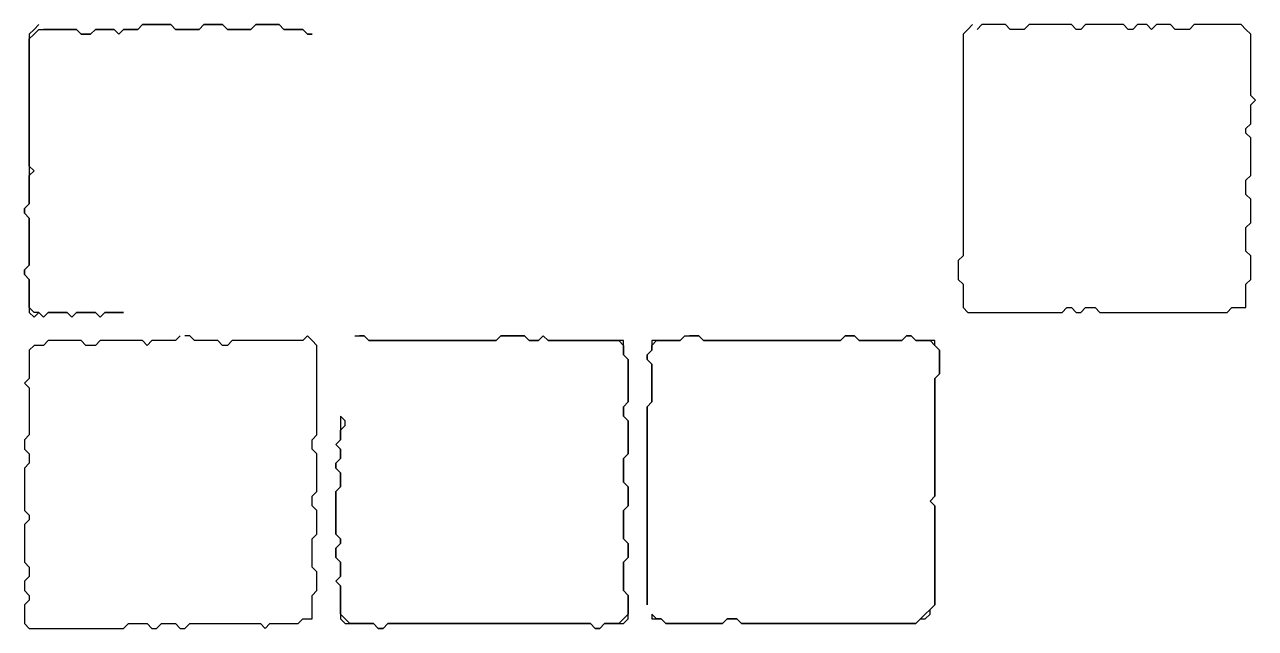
# Model space of a CAD drawing. Header units: metres. Extents: x 0 to 600, y 0 to 400.
# Drawn here: x 219.2 to 258.04, y 152.08 to 171.13 of the extents above; entities that cross this region are included whole.
import ezdxf

# ---------------------------------------------------------------- set-up
doc = ezdxf.new("R2010")
doc.units = ezdxf.units.M

msp = doc.modelspace()

# ---------------------------------------------------------------- linework, layer by layer
for points in [[(219.643, 171.131), (219.494, 170.982), (219.345, 170.833), (219.345, 170.685), (219.345, 170.536), (219.345, 170.387), (219.345, 170.238), (219.345, 170.089), (219.345, 169.94), (219.345, 169.792), (219.345, 169.643), (219.345, 169.494), (219.345, 169.345), (219.345, 169.196), (219.345, 169.048), (219.345, 168.899), (219.345, 168.75), (219.345, 168.601), (219.345, 168.452), (219.345, 168.304), (219.345, 168.155), (219.345, 168.006), (219.345, 167.857), (219.345, 167.708), (219.345, 167.56), (219.345, 167.411), (219.345, 167.262), (219.345, 167.113), (219.345, 166.964), (219.345, 166.815), (219.345, 166.667), (219.345, 166.518), (219.345, 166.369), (219.345, 166.22), (219.345, 166.071), (219.345, 165.923), (219.345, 165.774), (219.345, 165.625), (219.345, 165.476), (219.196, 165.327), (219.196, 165.179), (219.345, 165.03), (219.345, 164.881), (219.345, 164.732), (219.345, 164.583), (219.345, 164.435), (219.345, 164.286), (219.345, 164.137), (219.345, 163.988), (219.345, 163.839), (219.345, 163.69), (219.345, 163.542), (219.196, 163.393), (219.196, 163.244), (219.345, 163.095), (219.345, 162.946), (219.345, 162.798), (219.345, 162.649), (219.345, 162.5), (219.345, 162.351), (219.345, 162.202), (219.345, 162.054), (219.494, 161.905), (219.643, 162.054), (219.792, 161.905), (219.94, 162.054), (220.089, 162.054), (220.238, 162.054), (220.387, 162.054), (220.536, 162.054), (220.685, 161.905), (220.833, 162.054), (220.982, 162.054), (221.131, 162.054), (221.28, 162.054), (221.429, 162.054), (221.577, 161.905), (221.726, 162.054), (221.875, 162.054), (222.024, 162.054), (222.173, 162.054), (222.321, 162.054), (222.173, 162.054), (222.024, 162.054), (221.875, 162.054), (221.726, 162.054), (221.577, 161.905), (221.429, 162.054), (221.28, 162.054), (221.131, 162.054), (220.982, 162.054), (220.833, 162.054), (220.685, 161.905), (220.536, 162.054), (220.387, 162.054), (220.238, 162.054), (220.089, 162.054), (219.94, 162.054), (219.792, 161.905), (219.643, 162.054), (219.494, 162.054), (219.345, 162.202), (219.345, 162.351), (219.345, 162.5), (219.345, 162.649), (219.345, 162.798), (219.345, 162.946), (219.345, 163.095), (219.196, 163.244), (219.196, 163.393), (219.345, 163.542), (219.345, 163.69), (219.345, 163.839), (219.345, 163.988), (219.345, 164.137), (219.345, 164.286), (219.345, 164.435), (219.345, 164.583), (219.345, 164.732), (219.345, 164.881), (219.345, 165.03), (219.196, 165.179), (219.196, 165.327), (219.345, 165.476), (219.345, 165.625), (219.345, 165.774), (219.345, 165.923), (219.345, 166.071), (219.345, 166.22), (219.345, 166.369), (219.494, 166.518), (219.345, 166.667), (219.345, 166.815), (219.345, 166.964), (219.345, 167.113), (219.345, 167.262), (219.345, 167.411), (219.345, 167.56), (219.345, 167.708), (219.345, 167.857), (219.345, 168.006), (219.345, 168.155), (219.345, 168.304), (219.345, 168.452), (219.345, 168.601), (219.345, 168.75), (219.345, 168.899), (219.345, 169.048), (219.345, 169.196), (219.345, 169.345), (219.345, 169.494), (219.345, 169.643), (219.345, 169.792), (219.345, 169.94), (219.345, 170.089), (219.345, 170.238), (219.345, 170.387), (219.345, 170.536), (219.345, 170.685), (219.494, 170.833), (219.643, 170.982), (219.792, 170.982), (219.94, 170.982), (220.089, 170.982), (220.238, 170.982), (220.387, 170.982), (220.536, 170.982), (220.685, 170.982), (220.833, 170.982), (220.982, 170.833), (221.131, 170.833), (221.28, 170.833), (221.429, 170.982), (221.577, 170.982), (221.726, 170.982), (221.875, 170.982), (222.024, 170.982), (222.173, 170.833), (222.321, 170.982), (222.47, 170.982), (222.619, 170.982), (222.768, 170.982), (222.917, 171.131), (223.065, 171.131), (223.214, 171.131), (223.363, 171.131), (223.512, 171.131), (223.661, 171.131), (223.81, 171.131), (223.958, 170.982), (224.107, 170.982), (224.256, 170.982), (224.405, 170.982), (224.554, 170.982), (224.702, 170.982), (224.851, 171.131), (225, 171.131), (225.149, 171.131), (225.298, 171.131), (225.446, 171.131), (225.595, 170.982), (225.744, 170.982), (225.893, 170.982), (226.042, 170.982), (226.19, 170.982), (226.339, 170.982), (226.488, 171.131), (226.637, 171.131), (226.786, 171.131), (226.935, 171.131), (227.083, 171.131), (227.232, 171.131), (227.381, 170.982), (227.53, 170.982), (227.679, 170.982), (227.827, 170.982), (227.976, 170.982), (228.125, 170.833), (228.274, 170.833), (228.125, 170.833), (227.976, 170.982), (227.827, 170.982), (227.679, 170.982), (227.53, 170.982), (227.381, 170.982), (227.232, 171.131), (227.083, 171.131), (226.935, 171.131), (226.786, 171.131), (226.637, 171.131), (226.488, 171.131), (226.339, 170.982), (226.19, 170.982), (226.042, 170.982), (225.893, 170.982), (225.744, 170.982), (225.595, 170.982), (225.446, 171.131), (225.298, 171.131), (225.149, 171.131), (225, 171.131), (224.851, 171.131), (224.702, 170.982), (224.554, 170.982), (224.405, 170.982), (224.256, 170.982), (224.107, 170.982), (223.958, 170.982), (223.81, 171.131), (223.661, 171.131), (223.512, 171.131), (223.363, 171.131), (223.214, 171.131), (223.065, 171.131), (222.917, 171.131), (222.768, 170.982), (222.619, 170.982), (222.47, 170.982), (222.321, 170.982), (222.173, 170.833), (222.024, 170.982), (221.875, 170.982), (221.726, 170.982), (221.577, 170.982), (221.429, 170.982), (221.28, 170.833), (221.131, 170.833), (220.982, 170.833), (220.833, 170.982), (220.685, 170.982), (220.536, 170.982), (220.387, 170.982), (220.238, 170.982), (220.089, 170.982), (219.94, 170.982), (219.792, 170.982)], [(249.107, 171.131), (248.958, 170.982), (248.81, 170.833), (248.81, 170.685), (248.81, 170.536), (248.81, 170.387), (248.81, 170.238), (248.81, 170.089), (248.81, 169.94), (248.81, 169.792), (248.81, 169.643), (248.81, 169.494), (248.81, 169.345), (248.81, 169.196), (248.81, 169.048), (248.81, 168.899), (248.81, 168.75), (248.81, 168.601), (248.81, 168.452), (248.81, 168.304), (248.81, 168.155), (248.81, 168.006), (248.81, 167.857), (248.81, 167.708), (248.81, 167.56), (248.81, 167.411), (248.81, 167.262), (248.81, 167.113), (248.81, 166.964), (248.81, 166.815), (248.81, 166.667), (248.81, 166.518), (248.81, 166.369), (248.81, 166.22), (248.81, 166.071), (248.81, 165.923), (248.81, 165.774), (248.81, 165.625), (248.81, 165.476), (248.81, 165.327), (248.81, 165.179), (248.81, 165.03), (248.81, 164.881), (248.81, 164.732), (248.81, 164.583), (248.81, 164.435), (248.81, 164.286), (248.81, 164.137), (248.81, 163.988), (248.81, 163.839), (248.661, 163.69), (248.661, 163.542), (248.661, 163.393), (248.661, 163.244), (248.661, 163.095), (248.81, 162.946), (248.81, 162.798), (248.81, 162.649), (248.81, 162.5), (248.81, 162.351), (248.81, 162.202), (248.958, 162.054), (249.107, 162.054), (249.256, 162.054), (249.405, 162.054), (249.554, 162.054), (249.702, 162.054), (249.851, 162.054), (250, 162.054), (250.149, 162.054), (250.298, 162.054), (250.446, 162.054), (250.595, 162.054), (250.744, 162.054), (250.893, 162.054), (251.042, 162.054), (251.19, 162.054), (251.339, 162.054), (251.488, 162.054), (251.637, 162.054), (251.786, 162.054), (251.935, 162.054), (252.083, 162.202), (252.232, 162.202), (252.381, 162.054), (252.53, 162.054), (252.679, 162.202), (252.827, 162.202), (252.976, 162.202), (253.125, 162.054), (253.274, 162.054), (253.423, 162.054), (253.571, 162.054), (253.72, 162.054), (253.869, 162.054), (254.018, 162.054), (254.167, 162.054), (254.315, 162.054), (254.464, 162.054), (254.613, 162.054), (254.762, 162.054), (254.911, 162.054), (255.06, 162.054), (255.208, 162.054), (255.357, 162.054), (255.506, 162.054), (255.655, 162.054), (255.804, 162.054), (255.952, 162.054), (256.101, 162.054), (256.25, 162.054), (256.399, 162.054), (256.548, 162.054), (256.696, 162.054), (256.845, 162.054), (256.994, 162.054), (257.143, 162.054), (257.292, 162.202), (257.44, 162.202), (257.589, 162.202), (257.738, 162.202), (257.738, 162.351), (257.738, 162.5), (257.738, 162.649), (257.738, 162.798), (257.738, 162.946), (257.887, 163.095), (257.887, 163.244), (257.887, 163.393), (257.887, 163.542), (257.887, 163.69), (257.887, 163.839), (257.738, 163.988), (257.738, 164.137), (257.738, 164.286), (257.738, 164.435), (257.738, 164.583), (257.738, 164.732), (257.887, 164.881), (257.887, 165.03), (257.887, 165.179), (257.887, 165.327), (257.887, 165.476), (257.887, 165.625), (257.738, 165.774), (257.738, 165.923), (257.738, 166.071), (257.738, 166.22), (257.887, 166.369), (257.887, 166.518), (257.887, 166.667), (257.887, 166.815), (257.887, 166.964), (257.887, 167.113), (257.887, 167.262), (257.887, 167.411), (257.887, 167.56), (257.738, 167.708), (257.738, 167.857), (257.887, 168.006), (257.887, 168.155), (257.887, 168.304), (257.887, 168.452), (257.887, 168.601), (258.036, 168.75), (257.887, 168.899), (257.887, 169.048), (257.887, 169.196), (257.887, 169.345), (257.887, 169.494), (257.887, 169.643), (257.887, 169.792), (257.887, 169.94), (257.887, 170.089), (257.887, 170.238), (257.887, 170.387), (257.887, 170.536), (257.887, 170.685), (257.887, 170.833), (257.738, 170.982), (257.589, 171.131), (257.44, 171.131), (257.292, 171.131), (257.143, 171.131), (256.994, 171.131), (256.845, 171.131), (256.696, 171.131), (256.548, 171.131), (256.399, 171.131), (256.25, 171.131), (256.101, 171.131), (255.952, 170.982), (255.804, 170.982), (255.655, 170.982), (255.506, 170.982), (255.357, 171.131), (255.208, 171.131), (255.06, 171.131), (254.911, 171.131), (254.762, 170.982), (254.613, 171.131), (254.464, 171.131), (254.315, 171.131), (254.167, 170.982), (254.018, 170.982), (253.869, 171.131), (253.72, 171.131), (253.571, 171.131), (253.423, 171.131), (253.274, 171.131), (253.125, 171.131), (252.976, 171.131), (252.827, 171.131), (252.679, 171.131), (252.53, 170.982), (252.381, 170.982), (252.232, 171.131), (252.083, 171.131), (251.935, 171.131), (251.786, 171.131), (251.637, 171.131), (251.488, 171.131), (251.339, 171.131), (251.19, 171.131), (251.042, 171.131), (250.893, 171.131), (250.744, 170.982), (250.595, 170.982), (250.446, 170.982), (250.298, 170.982), (250.149, 171.131), (250, 171.131), (249.851, 171.131), (249.702, 171.131), (249.554, 171.131), (249.405, 171.131), (249.256, 170.982)], [(224.107, 161.31), (223.958, 161.161), (223.81, 161.161), (223.661, 161.161), (223.512, 161.161), (223.363, 161.161), (223.214, 161.161), (223.065, 161.012), (222.917, 161.161), (222.768, 161.161), (222.619, 161.161), (222.47, 161.161), (222.321, 161.161), (222.173, 161.161), (222.024, 161.161), (221.875, 161.161), (221.726, 161.161), (221.577, 161.161), (221.429, 161.012), (221.28, 161.012), (221.131, 161.012), (220.982, 161.161), (220.833, 161.161), (220.685, 161.161), (220.536, 161.161), (220.387, 161.161), (220.238, 161.161), (220.089, 161.161), (219.94, 161.161), (219.792, 161.012), (219.643, 161.012), (219.494, 161.012), (219.345, 160.863), (219.345, 160.714), (219.345, 160.565), (219.345, 160.417), (219.345, 160.268), (219.345, 160.119), (219.345, 159.97), (219.196, 159.821), (219.345, 159.673), (219.345, 159.524), (219.345, 159.375), (219.345, 159.226), (219.345, 159.077), (219.345, 158.929), (219.345, 158.78), (219.345, 158.631), (219.345, 158.482), (219.345, 158.333), (219.345, 158.185), (219.196, 158.036), (219.196, 157.887), (219.196, 157.738), (219.345, 157.589), (219.345, 157.44), (219.345, 157.292), (219.196, 157.143), (219.196, 156.994), (219.196, 156.845), (219.196, 156.696), (219.196, 156.548), (219.196, 156.399), (219.196, 156.25), (219.196, 156.101), (219.196, 155.952), (219.196, 155.804), (219.345, 155.655), (219.345, 155.506), (219.196, 155.357), (219.196, 155.208), (219.196, 155.06), (219.196, 154.911), (219.196, 154.762), (219.196, 154.613), (219.196, 154.464), (219.196, 154.315), (219.196, 154.167), (219.345, 154.018), (219.345, 153.869), (219.345, 153.72), (219.196, 153.571), (219.196, 153.423), (219.196, 153.274), (219.345, 153.125), (219.345, 152.976), (219.196, 152.827), (219.196, 152.679), (219.196, 152.53), (219.196, 152.381), (219.196, 152.232), (219.345, 152.083), (219.494, 152.083), (219.643, 152.083), (219.792, 152.083), (219.94, 152.083), (220.089, 152.083), (220.238, 152.083), (220.387, 152.083), (220.536, 152.083), (220.685, 152.083), (220.833, 152.083), (220.982, 152.083), (221.131, 152.083), (221.28, 152.083), (221.429, 152.083), (221.577, 152.083), (221.726, 152.083), (221.875, 152.083), (222.024, 152.083), (222.173, 152.083), (222.321, 152.083), (222.47, 152.232), (222.619, 152.232), (222.768, 152.232), (222.917, 152.232), (223.065, 152.232), (223.214, 152.083), (223.363, 152.083), (223.512, 152.232), (223.661, 152.232), (223.81, 152.232), (223.958, 152.232), (224.107, 152.083), (224.256, 152.083), (224.405, 152.232), (224.554, 152.232), (224.702, 152.232), (224.851, 152.232), (225, 152.232), (225.149, 152.232), (225.298, 152.232), (225.446, 152.232), (225.595, 152.232), (225.744, 152.232), (225.893, 152.232), (226.042, 152.232), (226.19, 152.232), (226.339, 152.232), (226.488, 152.232), (226.637, 152.232), (226.786, 152.083), (226.935, 152.232), (227.083, 152.232), (227.232, 152.232), (227.381, 152.232), (227.53, 152.232), (227.679, 152.232), (227.827, 152.232), (227.976, 152.381), (228.125, 152.381), (228.274, 152.381), (228.274, 152.53), (228.274, 152.679), (228.274, 152.827), (228.274, 152.976), (228.274, 153.125), (228.423, 153.274), (228.423, 153.423), (228.423, 153.571), (228.423, 153.72), (228.423, 153.869), (228.274, 154.018), (228.274, 154.167), (228.274, 154.315), (228.274, 154.464), (228.274, 154.613), (228.274, 154.762), (228.274, 154.911), (228.423, 155.06), (228.423, 155.208), (228.423, 155.357), (228.423, 155.506), (228.423, 155.655), (228.423, 155.804), (228.274, 155.952), (228.274, 156.101), (228.274, 156.25), (228.423, 156.399), (228.423, 156.548), (228.423, 156.696), (228.423, 156.845), (228.423, 156.994), (228.423, 157.143), (228.423, 157.292), (228.423, 157.44), (228.423, 157.589), (228.274, 157.738), (228.274, 157.887), (228.274, 158.036), (228.423, 158.185), (228.423, 158.333), (228.423, 158.482), (228.423, 158.631), (228.423, 158.78), (228.423, 158.929), (228.423, 159.077), (228.423, 159.226), (228.423, 159.375), (228.423, 159.524), (228.423, 159.673), (228.423, 159.821), (228.423, 159.97), (228.423, 160.119), (228.423, 160.268), (228.423, 160.417), (228.423, 160.565), (228.423, 160.714), (228.423, 160.863), (228.423, 161.012), (228.274, 161.161), (228.125, 161.31), (227.976, 161.161), (227.827, 161.161), (227.679, 161.161), (227.53, 161.161), (227.381, 161.161), (227.232, 161.161), (227.083, 161.161), (226.935, 161.161), (226.786, 161.161), (226.637, 161.161), (226.488, 161.161), (226.339, 161.161), (226.19, 161.161), (226.042, 161.161), (225.893, 161.161), (225.744, 161.161), (225.595, 161.012), (225.446, 161.012), (225.298, 161.161), (225.149, 161.161), (225, 161.161), (224.851, 161.161), (224.702, 161.161), (224.554, 161.161), (224.405, 161.31), (224.256, 161.31)], [(229.613, 161.31), (229.762, 161.31), (229.911, 161.31), (230.06, 161.161), (230.208, 161.161), (230.357, 161.161), (230.506, 161.161), (230.655, 161.161), (230.804, 161.161), (230.952, 161.161), (231.101, 161.161), (231.25, 161.161), (231.399, 161.161), (231.548, 161.161), (231.696, 161.161), (231.845, 161.161), (231.994, 161.161), (232.143, 161.161), (232.292, 161.161), (232.44, 161.161), (232.589, 161.161), (232.738, 161.161), (232.887, 161.161), (233.036, 161.161), (233.185, 161.161), (233.333, 161.161), (233.482, 161.161), (233.631, 161.161), (233.78, 161.161), (233.929, 161.161), (234.077, 161.161), (234.226, 161.31), (234.375, 161.31), (234.524, 161.31), (234.673, 161.31), (234.821, 161.31), (234.97, 161.31), (235.119, 161.161), (235.268, 161.161), (235.417, 161.161), (235.565, 161.31), (235.714, 161.161), (235.863, 161.161), (236.012, 161.161), (236.161, 161.161), (236.31, 161.161), (236.458, 161.161), (236.607, 161.161), (236.756, 161.161), (236.905, 161.161), (237.054, 161.161), (237.202, 161.161), (237.351, 161.161), (237.5, 161.161), (237.649, 161.161), (237.798, 161.161), (237.946, 161.161), (238.095, 161.012), (238.095, 160.863), (238.095, 160.714), (238.244, 160.565), (238.244, 160.417), (238.244, 160.268), (238.244, 160.119), (238.244, 159.97), (238.244, 159.821), (238.244, 159.673), (238.244, 159.524), (238.244, 159.375), (238.244, 159.226), (238.095, 159.077), (238.095, 158.929), (238.095, 158.78), (238.244, 158.631), (238.244, 158.482), (238.244, 158.333), (238.244, 158.185), (238.244, 158.036), (238.244, 157.887), (238.244, 157.738), (238.244, 157.589), (238.095, 157.44), (238.095, 157.292), (238.095, 157.143), (238.095, 156.994), (238.095, 156.845), (238.095, 156.696), (238.244, 156.548), (238.244, 156.399), (238.244, 156.25), (238.244, 156.101), (238.244, 155.952), (238.095, 155.804), (238.095, 155.655), (238.095, 155.506), (238.095, 155.357), (238.095, 155.208), (238.095, 155.06), (238.095, 154.911), (238.244, 154.762), (238.244, 154.613), (238.244, 154.464), (238.244, 154.315), (238.095, 154.167), (238.095, 154.018), (238.095, 153.869), (238.095, 153.72), (238.095, 153.571), (238.095, 153.423), (238.095, 153.274), (238.244, 153.125), (238.244, 152.976), (238.244, 152.827), (238.244, 152.679), (238.244, 152.53), (238.095, 152.381), (237.946, 152.232), (237.798, 152.232), (237.649, 152.232), (237.5, 152.232), (237.351, 152.083), (237.202, 152.083), (237.054, 152.232), (236.905, 152.232), (236.756, 152.232), (236.607, 152.232), (236.458, 152.232), (236.31, 152.232), (236.161, 152.232), (236.012, 152.232), (235.863, 152.232), (235.714, 152.232), (235.565, 152.232), (235.417, 152.232), (235.268, 152.232), (235.119, 152.232), (234.97, 152.232), (234.821, 152.232), (234.673, 152.232), (234.524, 152.232), (234.375, 152.232), (234.226, 152.232), (234.077, 152.232), (233.929, 152.232), (233.78, 152.232), (233.631, 152.232), (233.482, 152.232), (233.333, 152.232), (233.185, 152.232), (233.036, 152.232), (232.887, 152.232), (232.738, 152.232), (232.589, 152.232), (232.44, 152.232), (232.292, 152.232), (232.143, 152.232), (231.994, 152.232), (231.845, 152.232), (231.696, 152.232), (231.548, 152.232), (231.399, 152.232), (231.25, 152.232), (231.101, 152.232), (230.952, 152.232), (230.804, 152.232), (230.655, 152.232), (230.506, 152.083), (230.357, 152.083), (230.208, 152.232), (230.06, 152.232), (229.911, 152.232), (229.762, 152.232), (229.613, 152.232), (229.464, 152.232), (229.315, 152.381), (229.167, 152.53), (229.167, 152.679), (229.167, 152.827), (229.167, 152.976), (229.167, 153.125), (229.167, 153.274), (229.167, 153.423), (229.018, 153.571), (229.167, 153.72), (229.167, 153.869), (229.167, 154.018), (229.167, 154.167), (229.018, 154.315), (229.018, 154.464), (229.018, 154.613), (229.167, 154.762), (229.167, 154.911), (229.018, 155.06), (229.018, 155.208), (229.018, 155.357), (229.018, 155.506), (229.018, 155.655), (229.018, 155.804), (229.018, 155.952), (229.018, 156.101), (229.018, 156.25), (229.018, 156.399), (229.167, 156.548), (229.167, 156.696), (229.167, 156.845), (229.167, 156.994), (229.018, 157.143), (229.018, 157.292), (229.167, 157.44), (229.167, 157.589), (229.167, 157.738), (229.018, 157.887), (229.167, 158.036), (229.167, 158.185), (229.167, 158.333), (229.315, 158.482), (229.315, 158.631), (229.167, 158.78), (229.167, 158.631), (229.167, 158.482), (229.167, 158.333), (229.167, 158.185), (229.167, 158.036), (229.018, 157.887), (229.167, 157.738), (229.167, 157.589), (229.167, 157.44), (229.018, 157.292), (229.018, 157.143), (229.167, 156.994), (229.167, 156.845), (229.167, 156.696), (229.167, 156.548), (229.018, 156.399), (229.018, 156.25), (229.018, 156.101), (229.018, 155.952), (229.018, 155.804), (229.018, 155.655), (229.018, 155.506), (229.018, 155.357), (229.018, 155.208), (229.018, 155.06), (229.167, 154.911), (229.167, 154.762), (229.018, 154.613), (229.018, 154.464), (229.018, 154.315), (229.167, 154.167), (229.167, 154.018), (229.167, 153.869), (229.167, 153.72), (229.018, 153.571), (229.167, 153.423), (229.167, 153.274), (229.167, 153.125), (229.167, 152.976), (229.167, 152.827), (229.167, 152.679), (229.167, 152.53), (229.167, 152.381), (229.315, 152.232), (229.464, 152.232), (229.613, 152.232), (229.762, 152.232), (229.911, 152.232), (230.06, 152.232), (230.208, 152.232), (230.357, 152.083), (230.506, 152.083), (230.655, 152.232), (230.804, 152.232), (230.952, 152.232), (231.101, 152.232), (231.25, 152.232), (231.399, 152.232), (231.548, 152.232), (231.696, 152.232), (231.845, 152.232), (231.994, 152.232), (232.143, 152.232), (232.292, 152.232), (232.44, 152.232), (232.589, 152.232), (232.738, 152.232), (232.887, 152.232), (233.036, 152.232), (233.185, 152.232), (233.333, 152.232), (233.482, 152.232), (233.631, 152.232), (233.78, 152.232), (233.929, 152.232), (234.077, 152.232), (234.226, 152.232), (234.375, 152.232), (234.524, 152.232), (234.673, 152.232), (234.821, 152.232), (234.97, 152.232), (235.119, 152.232), (235.268, 152.232), (235.417, 152.232), (235.565, 152.232), (235.714, 152.232), (235.863, 152.232), (236.012, 152.232), (236.161, 152.232), (236.31, 152.232), (236.458, 152.232), (236.607, 152.232), (236.756, 152.232), (236.905, 152.232), (237.054, 152.232), (237.202, 152.083), (237.351, 152.083), (237.5, 152.232), (237.649, 152.232), (237.798, 152.232), (237.946, 152.232), (238.095, 152.232), (238.244, 152.381), (238.244, 152.53), (238.244, 152.679), (238.244, 152.827), (238.244, 152.976), (238.244, 153.125), (238.095, 153.274), (238.095, 153.423), (238.095, 153.571), (238.095, 153.72), (238.095, 153.869), (238.095, 154.018), (238.095, 154.167), (238.244, 154.315), (238.244, 154.464), (238.244, 154.613), (238.244, 154.762), (238.095, 154.911), (238.095, 155.06), (238.095, 155.208), (238.095, 155.357), (238.095, 155.506), (238.095, 155.655), (238.095, 155.804), (238.244, 155.952), (238.244, 156.101), (238.244, 156.25), (238.244, 156.399), (238.244, 156.548), (238.095, 156.696), (238.095, 156.845), (238.095, 156.994), (238.095, 157.143), (238.095, 157.292), (238.095, 157.44), (238.244, 157.589), (238.244, 157.738), (238.244, 157.887), (238.244, 158.036), (238.244, 158.185), (238.244, 158.333), (238.244, 158.482), (238.244, 158.631), (238.095, 158.78), (238.095, 158.929), (238.095, 159.077), (238.244, 159.226), (238.244, 159.375), (238.244, 159.524), (238.244, 159.673), (238.244, 159.821), (238.244, 159.97), (238.244, 160.119), (238.244, 160.268), (238.244, 160.417), (238.244, 160.565), (238.095, 160.714), (238.095, 160.863), (238.095, 161.012), (238.095, 161.161), (237.946, 161.161), (237.798, 161.161), (237.649, 161.161), (237.5, 161.161), (237.351, 161.161), (237.202, 161.161), (237.054, 161.161), (236.905, 161.161), (236.756, 161.161), (236.607, 161.161), (236.458, 161.161), (236.31, 161.161), (236.161, 161.161), (236.012, 161.161), (235.863, 161.161), (235.714, 161.161), (235.565, 161.31), (235.417, 161.161), (235.268, 161.161), (235.119, 161.161), (234.97, 161.31), (234.821, 161.31), (234.673, 161.31), (234.524, 161.31), (234.375, 161.31), (234.226, 161.31), (234.077, 161.161), (233.929, 161.161), (233.78, 161.161), (233.631, 161.161), (233.482, 161.161), (233.333, 161.161), (233.185, 161.161), (233.036, 161.161), (232.887, 161.161), (232.738, 161.161), (232.589, 161.161), (232.44, 161.161), (232.292, 161.161), (232.143, 161.161), (231.994, 161.161), (231.845, 161.161), (231.696, 161.161), (231.548, 161.161), (231.399, 161.161), (231.25, 161.161), (231.101, 161.161), (230.952, 161.161), (230.804, 161.161), (230.655, 161.161), (230.506, 161.161), (230.357, 161.161), (230.208, 161.161), (230.06, 161.161), (229.911, 161.31), (229.762, 161.31)], [(240.03, 161.31), (239.881, 161.161), (239.732, 161.161), (239.583, 161.161), (239.435, 161.161), (239.286, 161.161), (239.137, 161.161), (238.988, 161.161), (238.988, 161.012), (238.988, 160.863), (238.839, 160.714), (238.839, 160.565), (238.988, 160.417), (238.988, 160.268), (238.988, 160.119), (238.988, 159.97), (238.988, 159.821), (238.988, 159.673), (238.988, 159.524), (238.988, 159.375), (238.988, 159.226), (238.839, 159.077), (238.839, 158.929), (238.839, 158.78), (238.839, 158.631), (238.839, 158.482), (238.839, 158.333), (238.839, 158.185), (238.839, 158.036), (238.839, 157.887), (238.839, 157.738), (238.839, 157.589), (238.839, 157.44), (238.839, 157.292), (238.839, 157.143), (238.839, 156.994), (238.839, 156.845), (238.839, 156.696), (238.839, 156.548), (238.839, 156.399), (238.839, 156.25), (238.839, 156.101), (238.839, 155.952), (238.839, 155.804), (238.839, 155.655), (238.839, 155.506), (238.839, 155.357), (238.839, 155.208), (238.839, 155.06), (238.839, 154.911), (238.839, 154.762), (238.839, 154.613), (238.839, 154.464), (238.839, 154.315), (238.839, 154.167), (238.839, 154.018), (238.839, 153.869), (238.839, 153.72), (238.839, 153.571), (238.839, 153.423), (238.839, 153.274), (238.839, 153.125), (238.839, 152.976), (238.839, 152.827), (238.839, 152.976), (238.839, 153.125), (238.839, 153.274), (238.839, 153.423), (238.839, 153.571), (238.839, 153.72), (238.839, 153.869), (238.839, 154.018), (238.839, 154.167), (238.839, 154.315), (238.839, 154.464), (238.839, 154.613), (238.839, 154.762), (238.839, 154.911), (238.839, 155.06), (238.839, 155.208), (238.839, 155.357), (238.839, 155.506), (238.839, 155.655), (238.839, 155.804), (238.839, 155.952), (238.839, 156.101), (238.839, 156.25), (238.839, 156.399), (238.839, 156.548), (238.839, 156.696), (238.839, 156.845), (238.839, 156.994), (238.839, 157.143), (238.839, 157.292), (238.839, 157.44), (238.839, 157.589), (238.839, 157.738), (238.839, 157.887), (238.839, 158.036), (238.839, 158.185), (238.839, 158.333), (238.839, 158.482), (238.839, 158.631), (238.839, 158.78), (238.839, 158.929), (238.839, 159.077), (238.988, 159.226), (238.988, 159.375), (238.988, 159.524), (238.988, 159.673), (238.988, 159.821), (238.988, 159.97), (238.988, 160.119), (238.988, 160.268), (238.988, 160.417), (238.839, 160.565), (238.839, 160.714), (238.988, 160.863), (238.988, 161.012), (239.137, 161.161), (239.286, 161.161), (239.435, 161.161), (239.583, 161.161), (239.732, 161.161), (239.881, 161.161), (240.03, 161.31), (240.179, 161.31), (240.327, 161.31), (240.476, 161.31), (240.625, 161.161), (240.774, 161.161), (240.923, 161.161), (241.071, 161.161), (241.22, 161.161), (241.369, 161.161), (241.518, 161.161), (241.667, 161.161), (241.815, 161.161), (241.964, 161.161), (242.113, 161.161), (242.262, 161.161), (242.411, 161.161), (242.56, 161.161), (242.708, 161.161), (242.857, 161.161), (243.006, 161.161), (243.155, 161.161), (243.304, 161.161), (243.452, 161.161), (243.601, 161.161), (243.75, 161.161), (243.899, 161.161), (244.048, 161.161), (244.196, 161.161), (244.345, 161.161), (244.494, 161.161), (244.643, 161.161), (244.792, 161.161), (244.94, 161.161), (245.089, 161.31), (245.238, 161.31), (245.387, 161.31), (245.536, 161.161), (245.685, 161.161), (245.833, 161.161), (245.982, 161.161), (246.131, 161.161), (246.28, 161.161), (246.429, 161.161), (246.577, 161.161), (246.726, 161.161), (246.875, 161.161), (247.024, 161.31), (247.173, 161.31), (247.321, 161.161), (247.47, 161.161), (247.619, 161.161), (247.768, 161.161), (247.917, 161.012), (248.065, 160.863), (248.065, 160.714), (248.065, 160.565), (248.065, 160.417), (248.065, 160.268), (248.065, 160.119), (247.917, 159.97), (247.917, 159.821), (247.917, 159.673), (247.917, 159.524), (247.917, 159.375), (247.917, 159.226), (247.917, 159.077), (247.917, 158.929), (247.917, 158.78), (247.917, 158.631), (247.917, 158.482), (247.917, 158.333), (247.917, 158.185), (247.917, 158.036), (247.917, 157.887), (247.917, 157.738), (247.917, 157.589), (247.917, 157.44), (247.917, 157.292), (247.917, 157.143), (247.917, 156.994), (247.917, 156.845), (247.917, 156.696), (247.917, 156.548), (247.917, 156.399), (247.917, 156.25), (247.768, 156.101), (247.917, 155.952), (247.917, 155.804), (247.917, 155.655), (247.917, 155.506), (247.917, 155.357), (247.917, 155.208), (247.917, 155.06), (247.917, 154.911), (247.917, 154.762), (247.917, 154.613), (247.917, 154.464), (247.917, 154.315), (247.917, 154.167), (247.917, 154.018), (247.917, 153.869), (247.917, 153.72), (247.917, 153.571), (247.917, 153.423), (247.917, 153.274), (247.917, 153.125), (247.917, 152.976), (247.917, 152.827), (247.768, 152.679), (247.619, 152.53), (247.47, 152.381), (247.321, 152.232), (247.173, 152.232), (247.024, 152.232), (246.875, 152.232), (246.726, 152.232), (246.577, 152.232), (246.429, 152.232), (246.28, 152.232), (246.131, 152.232), (245.982, 152.232), (245.833, 152.232), (245.685, 152.232), (245.536, 152.232), (245.387, 152.232), (245.238, 152.232), (245.089, 152.232), (244.94, 152.232), (244.792, 152.232), (244.643, 152.232), (244.494, 152.232), (244.345, 152.232), (244.196, 152.232), (244.048, 152.232), (243.899, 152.232), (243.75, 152.232), (243.601, 152.232), (243.452, 152.232), (243.304, 152.232), (243.155, 152.232), (243.006, 152.232), (242.857, 152.232), (242.708, 152.232), (242.56, 152.232), (242.411, 152.232), (242.262, 152.232), (242.113, 152.232), (241.964, 152.232), (241.815, 152.232), (241.667, 152.381), (241.518, 152.381), (241.369, 152.381), (241.22, 152.232), (241.071, 152.232), (240.923, 152.232), (240.774, 152.232), (240.625, 152.232), (240.476, 152.232), (240.327, 152.232), (240.179, 152.232), (240.03, 152.232), (239.881, 152.232), (239.732, 152.232), (239.583, 152.232), (239.435, 152.232), (239.286, 152.381), (239.137, 152.381), (238.988, 152.53), (238.988, 152.381), (239.137, 152.381), (239.286, 152.381), (239.435, 152.232), (239.583, 152.232), (239.732, 152.232), (239.881, 152.232), (240.03, 152.232), (240.179, 152.232), (240.327, 152.232), (240.476, 152.232), (240.625, 152.232), (240.774, 152.232), (240.923, 152.232), (241.071, 152.232), (241.22, 152.232), (241.369, 152.381), (241.518, 152.381), (241.667, 152.381), (241.815, 152.232), (241.964, 152.232), (242.113, 152.232), (242.262, 152.232), (242.411, 152.232), (242.56, 152.232), (242.708, 152.232), (242.857, 152.232), (243.006, 152.232), (243.155, 152.232), (243.304, 152.232), (243.452, 152.232), (243.601, 152.232), (243.75, 152.232), (243.899, 152.232), (244.048, 152.232), (244.196, 152.232), (244.345, 152.232), (244.494, 152.232), (244.643, 152.232), (244.792, 152.232), (244.94, 152.232), (245.089, 152.232), (245.238, 152.232), (245.387, 152.232), (245.536, 152.232), (245.685, 152.232), (245.833, 152.232), (245.982, 152.232), (246.131, 152.232), (246.28, 152.232), (246.429, 152.232), (246.577, 152.232), (246.726, 152.232), (246.875, 152.232), (247.024, 152.232), (247.173, 152.232), (247.321, 152.232), (247.47, 152.381), (247.619, 152.381), (247.768, 152.53), (247.768, 152.679), (247.917, 152.827), (247.917, 152.976), (247.917, 153.125), (247.917, 153.274), (247.917, 153.423), (247.917, 153.571), (247.917, 153.72), (247.917, 153.869), (247.917, 154.018), (247.917, 154.167), (247.917, 154.315), (247.917, 154.464), (247.917, 154.613), (247.917, 154.762), (247.917, 154.911), (247.917, 155.06), (247.917, 155.208), (247.917, 155.357), (247.917, 155.506), (247.917, 155.655), (247.917, 155.804), (247.917, 155.952), (247.768, 156.101), (247.917, 156.25), (247.917, 156.399), (247.917, 156.548), (247.917, 156.696), (247.917, 156.845), (247.917, 156.994), (247.917, 157.143), (247.917, 157.292), (247.917, 157.44), (247.917, 157.589), (247.917, 157.738), (247.917, 157.887), (247.917, 158.036), (247.917, 158.185), (247.917, 158.333), (247.917, 158.482), (247.917, 158.631), (247.917, 158.78), (247.917, 158.929), (247.917, 159.077), (247.917, 159.226), (247.917, 159.375), (247.917, 159.524), (247.917, 159.673), (247.917, 159.821), (247.917, 159.97), (248.065, 160.119), (248.065, 160.268), (248.065, 160.417), (248.065, 160.565), (248.065, 160.714), (248.065, 160.863), (247.917, 161.012), (247.917, 161.161), (247.768, 161.161), (247.619, 161.161), (247.47, 161.161), (247.321, 161.161), (247.173, 161.31), (247.024, 161.31), (246.875, 161.161), (246.726, 161.161), (246.577, 161.161), (246.429, 161.161), (246.28, 161.161), (246.131, 161.161), (245.982, 161.161), (245.833, 161.161), (245.685, 161.161), (245.536, 161.161), (245.387, 161.31), (245.238, 161.31), (245.089, 161.31), (244.94, 161.161), (244.792, 161.161), (244.643, 161.161), (244.494, 161.161), (244.345, 161.161), (244.196, 161.161), (244.048, 161.161), (243.899, 161.161), (243.75, 161.161), (243.601, 161.161), (243.452, 161.161), (243.304, 161.161), (243.155, 161.161), (243.006, 161.161), (242.857, 161.161), (242.708, 161.161), (242.56, 161.161), (242.411, 161.161), (242.262, 161.161), (242.113, 161.161), (241.964, 161.161), (241.815, 161.161), (241.667, 161.161), (241.518, 161.161), (241.369, 161.161), (241.22, 161.161), (241.071, 161.161), (240.923, 161.161), (240.774, 161.161), (240.625, 161.161), (240.476, 161.31), (240.327, 161.31), (240.179, 161.31)]]:
    msp.add_lwpolyline(points)

doc.saveas('drawing.dxf')
